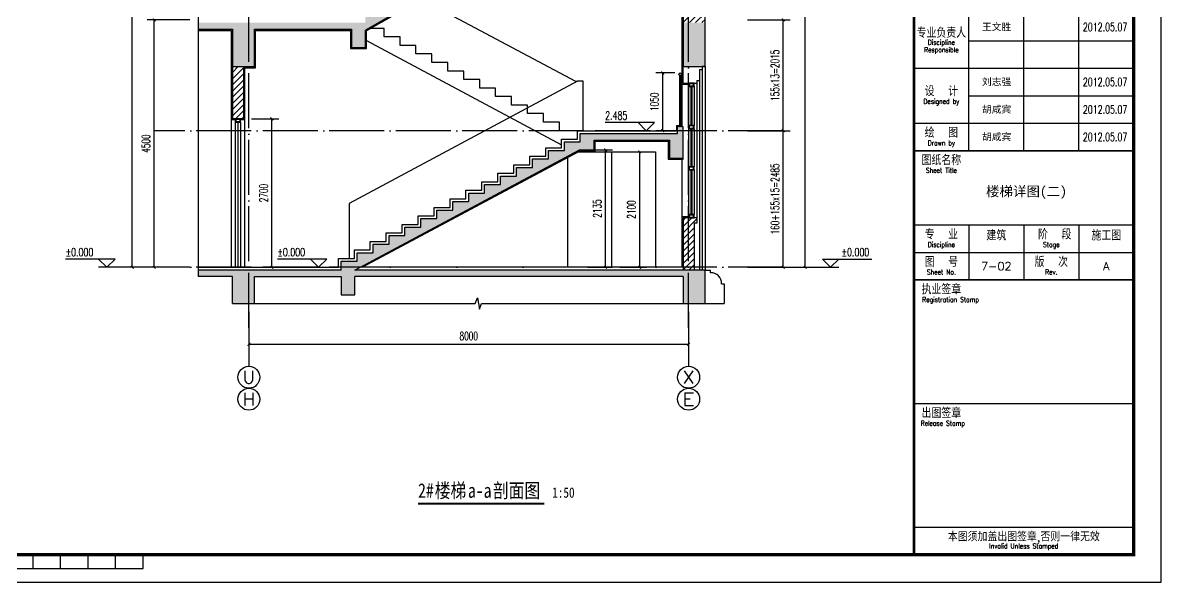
# Model space of a CAD drawing. Extents: x 307762 to 522490, y -326758 to -245675.
# Drawn here: x 390737 to 411450, y -275375 to -265198 of the extents above; entities that cross this region are included whole.
import ezdxf
from ezdxf.enums import TextEntityAlignment as Align

# ---------------------------------------------------------------- set-up
doc = ezdxf.new("R2010")
doc.units = 0
doc.header["$LTSCALE"] = 1000
doc.header["$MEASUREMENT"] = 0
doc.linetypes.add('DOTE', pattern=[2.42, 2, -0.2, 0.02, -0.2])
doc.layers.get('0').update_dxf_attribs({"linetype": 'CONTINUOUS'})
doc.layers.get('Defpoints').update_dxf_attribs({"color": 6, "linetype": 'CONTINUOUS'})
for name, color, linetype in [('A-墙线', 2, 'CONTINUOUS'), ('A-立面看线', 117, 'CONTINUOUS'), ('AXIS', 3, 'CONTINUOUS'), ('AXIS_TEXT', 7, 'CONTINUOUS'), ('DIM_ELEV', 3, 'CONTINUOUS'), ('DIM_SYMB', 3, 'CONTINUOUS'), ('DOTE', 1, 'DOTE'), ('PUB_DIM', 3, 'CONTINUOUS'), ('PUB_HATCH', 250, 'CONTINUOUS'), ('PUB_TEXT', 7, 'CONTINUOUS'), ('STAIR', 4, 'CONTINUOUS'), ('WALL', 2, 'CONTINUOUS'), ('WINDOW', 4, 'CONTINUOUS'), ('图框', 85, 'CONTINUOUS'), ('看线', 87, 'CONTINUOUS'), ('看线1', 7, 'CONTINUOUS'), ('面层', 185, 'CONTINUOUS')]:
    doc.layers.add(name, color=color, linetype=linetype)
doc.styles.add('_TCH_AXIS', font='COMPLEX', dxfattribs={"bigfont": 'GBCBIG'})
doc.styles.add('_TCH_DIM', font='SIMPLEX', dxfattribs={"bigfont": 'GBCBIG'})
doc.styles.add('COMPLEX', font='COMPLEX')
doc.styles.add('DIM_FONT', font='SIMPLEX.shx', dxfattribs={"width": 0.65})
doc.styles.add('HT', font='simhei.ttf', dxfattribs={"width": 0.8})
doc.styles.add('TKZ1_tjhts.shx', font='tjromant.shx', dxfattribs={"bigfont": 'tjhts.shx'})
doc.styles.add('TKZ2_tjkts.shx', font='tjromant.shx', dxfattribs={"bigfont": 'tjkts.shx'})
doc.styles.add('房间名称', font='simhei.ttf', dxfattribs={"width": 0.8})
doc.styles.add('黑体', font='simhei.ttf')
doc.dimstyles.new('DIMN50', dxfattribs={"dimscale": 0.5, "dimtxt": 300, "dimasz": 100, "dimexe": 250, "dimexo": 300, "dimgap": 150, "dimtad": 1, "dimdec": 0, "dimzin": 0, "dimdsep": 46, "dimtxsty": 'DIM_FONT', "dimblk": 'ARCHTICK', "dimcen": 0.09, "dimclrt": 7, "dimazin": 2, "dimtfac": 1, "dimtdec": 0, "dimtix": 1, "dimtmove": 2, "dimatfit": 3, "dimfxl": 0, "dimtolj": 1, "dimtzin": 0, "dimarcsym": 0})

# ---------------------------------------------------------------- blocks, each defined once
blk = doc.blocks.new('TJAD_TK_A1')
for p, q in [((1271.38, 513.45), (1271.38, 643.45)), ((1291.38, 513.45), (1291.38, 633.45)), ((1311.38, 513.45), (1311.38, 633.45)), ((1271.38, 553.45), (1331.38, 553.45)), ((1251.38, 543.45), (1331.38, 543.45)), ((1271.38, 533.45), (1331.38, 533.45)), ((1251.38, 523.45), (1331.38, 523.45)), ((1251.38, 486.45), (1331.38, 486.45)), ((1271.38, 486.45), (1271.38, 466.45)), ((1291.38, 486.45), (1291.38, 466.45)), ((1311.38, 486.45), (1311.38, 466.45)), ((1251.38, 476.45), (1331.38, 476.45)), ((1251.38, 421.45), (1331.38, 421.45)), ((1251.38, 376.45), (1331.38, 376.45))]:
    blk.add_line(p, q)
for points, const_width in [([(1251.38, 940.45), (1251.38, 366.45)], 1), ([(1251.38, 513.45), (1331.38, 513.45)], 0.6), ([(1251.38, 466.45), (1331.38, 466.45)], 0.6)]:
    blk.add_lwpolyline(points, dxfattribs=dict(const_width=const_width))
at = {"layer": '图框'}
for p, q in [((1341.38, 356.45), (1341.38, 950.45)), ((930.88, 361.45), (930.88, 366.45)), ((940.88, 361.45), (940.88, 366.45)), ((950.88, 361.45), (950.88, 366.45)), ((960.88, 361.45), (960.88, 366.45)), ((970.88, 361.45), (970.88, 366.45)), ((870.88, 361.45), (970.88, 361.45)), ((500.38, 356.45), (1341.38, 356.45))]:
    blk.add_line(p, q, dxfattribs=at)
at = {"layer": '图框', "const_width": 1.2}
blk.add_lwpolyline([(1331.38, 940.45), (525.38, 940.45), (525.38, 366.45), (1331.38, 366.45)], close=True, dxfattribs=at)
at = {"style": 'TKZ2_tjkts.shx', "width": 0.8}
for s, height, p in [('专业负责人', 3.6, (1261.38, 556.33)), ('Responsible', 1.8, (1261.38, 550.15)), ('Discipline', 1.8, (1261.38, 552.87)), ('Designed by', 1.8, (1261.38, 531.4)), ('Drawn by', 1.8, (1261.38, 516.3)), ('Sheet Title', 1.8, (1261.38, 506.3)), ('Discipline', 1.8, (1261.38, 479.3)), ('Stage', 1.8, (1301.38, 479.3)), ('Sheet No.', 1.8, (1261.38, 469.3)), ('Rev.', 1.8, (1301.38, 469.3)), ('Registration Stamp', 1.8, (1264.74, 459.3)), ('Release Stamp', 1.8, (1261.89, 414.3)), ('Invalid Unless Stamped', 1.8, (1291.38, 369.62))]:
    blk.add_text(s, height=height, dxfattribs=at).set_placement(p, align=Align.MIDDLE_CENTER)
at = {"style": 'TKZ2_tjkts.shx'}
for s, height, p in [('设  计', 3.6, (1261.38, 535.1)), ('绘  图', 3.6, (1261.38, 520)), ('图纸名称', 3.6, (1261.38, 510)), ('专  业', 3.6, (1261.38, 483)), (' 阶  段', 3.6, (1301.38, 483)), ('图  号', 3.6, (1261.38, 473)), ('版  次', 3.6, (1301.38, 473)), ('执业签章', 3.6, (1261.38, 463)), ('出图签章', 3.6, (1261.38, 418)), ('本图须加盖出图签章,否则一律无效', 3, (1291.38, 372.88))]:
    blk.add_text(s, height=height, dxfattribs=at).set_placement(p, align=Align.MIDDLE_CENTER)
blk = doc.blocks.new('_ArchTick')
at = {"color": 0, "linetype": 'ByBlock', "const_width": 0.4}
blk.add_lwpolyline([(-0.5, -0.5), (0.5, 0.5)], dxfattribs=at)
blk = doc.blocks.new('*D277')
at = {"layer": 'Defpoints', "color": 0}
for p in [(402380, -266111), (402751, -266111), (402751, -267161)]:
    blk.add_point(p, dxfattribs=at)
at = {"layer": 'PUB_DIM', "color": 0, "lineweight": -2}
for p, q in [((402601, -266111), (402255, -266111)), ((402380, -267161), (402380, -266111)), ((402601, -267161), (402255, -267161))]:
    blk.add_line(p, q, dxfattribs=at)
at = {"layer": 'PUB_DIM', "color": 0, "lineweight": -2, "xscale": 50, "yscale": 50, "zscale": 50}
for p, rotation in [((402380, -266111), 90), ((402380, -267161), 270)]:
    blk.add_blockref('_ArchTick', p, dxfattribs=dict(at, rotation=rotation))
at = {"layer": 'PUB_DIM', "color": 7, "insert": (402230, -266636), "char_height": 150, "attachment_point": 5, "rotation": 90, "style": 'DIM_FONT'}
blk.add_mtext('\\A1;1050', dxfattribs=at)
blk = doc.blocks.new('*D278')
at = {"layer": 'Defpoints', "color": 0}
for p in [(402380, -266111), (402751, -266111), (402751, -267161)]:
    blk.add_point(p, dxfattribs=at)
at = {"layer": 'PUB_DIM', "color": 0, "lineweight": -2}
for p, q in [((402601, -266111), (402255, -266111)), ((402380, -267161), (402380, -266111)), ((402601, -267161), (402255, -267161))]:
    blk.add_line(p, q, dxfattribs=at)
at = {"layer": 'PUB_DIM', "color": 0, "lineweight": -2, "xscale": 50, "yscale": 50, "zscale": 50}
for p, rotation in [((402380, -266111), 90), ((402380, -267161), 270)]:
    blk.add_blockref('_ArchTick', p, dxfattribs=dict(at, rotation=rotation))
at = {"layer": 'PUB_DIM', "color": 7, "insert": (402230, -266636), "char_height": 150, "attachment_point": 5, "rotation": 90, "style": 'DIM_FONT'}
blk.add_mtext('\\A1;1050', dxfattribs=at)
blk = doc.blocks.new('*D471')
at = {"layer": 'Defpoints', "color": 0}
for p in [(401451, -267546), (401961, -267546), (401451, -269646)]:
    blk.add_point(p, dxfattribs=at)
at = {"layer": 'PUB_DIM', "color": 0, "lineweight": -2}
for p, q in [((401601, -267546), (402086, -267546)), ((401961, -269646), (401961, -267546)), ((401601, -269646), (402086, -269646))]:
    blk.add_line(p, q, dxfattribs=at)
at = {"layer": 'PUB_DIM', "color": 0, "lineweight": -2, "xscale": 50, "yscale": 50, "zscale": 50}
for p, rotation in [((401961, -267546), 90), ((401961, -269646), 270)]:
    blk.add_blockref('_ArchTick', p, dxfattribs=dict(at, rotation=rotation))
at = {"layer": 'PUB_DIM', "color": 7, "insert": (401811, -268596), "char_height": 150, "attachment_point": 5, "rotation": 90, "style": 'DIM_FONT'}
blk.add_mtext('\\A1;2100', dxfattribs=at)
blk = doc.blocks.new('*D499')
at = {"layer": 'Defpoints', "color": 0}
for p in [(394751, -266946), (395269, -266946), (394751, -269646)]:
    blk.add_point(p, dxfattribs=at)
at = {"layer": 'PUB_DIM', "color": 0, "lineweight": -2}
for p, q in [((394901, -266946), (395394, -266946)), ((395269, -269646), (395269, -266946)), ((394901, -269646), (395394, -269646))]:
    blk.add_line(p, q, dxfattribs=at)
at = {"layer": 'PUB_DIM', "color": 0, "lineweight": -2, "xscale": 50, "yscale": 50, "zscale": 50}
for p, rotation in [((395269, -266946), 90), ((395269, -269646), 270)]:
    blk.add_blockref('_ArchTick', p, dxfattribs=dict(at, rotation=rotation))
at = {"layer": 'PUB_DIM', "color": 7, "insert": (395119, -268296), "char_height": 150, "attachment_point": 5, "rotation": 90, "style": 'DIM_FONT'}
blk.add_mtext('\\A1;2700', dxfattribs=at)
blk = doc.blocks.new('*D873')
at = {"layer": 'Defpoints', "color": 0}
for p in [(400864, -267511), (401339, -267511), (400864, -269646)]:
    blk.add_point(p, dxfattribs=at)
at = {"layer": 'PUB_DIM', "color": 0, "lineweight": -2}
for p, q in [((401014, -267511), (401464, -267511)), ((401339, -269646), (401339, -267511)), ((401014, -269646), (401464, -269646))]:
    blk.add_line(p, q, dxfattribs=at)
at = {"layer": 'PUB_DIM', "color": 0, "lineweight": -2, "xscale": 50, "yscale": 50, "zscale": 50}
for p, rotation in [((401339, -267511), 90), ((401339, -269646), 270)]:
    blk.add_blockref('_ArchTick', p, dxfattribs=dict(at, rotation=rotation))
at = {"layer": 'PUB_DIM', "color": 7, "insert": (401189, -268578), "char_height": 150, "attachment_point": 5, "rotation": 90, "style": 'DIM_FONT'}
blk.add_mtext('\\A1;2135', dxfattribs=at)
blk = doc.blocks.new('*D874')
at = {"layer": 'AXIS', "color": 0, "lineweight": -2}
for p, q in [((394851, -270454), (394851, -271171)), ((402851, -270454), (402851, -271171)), ((394851, -271046), (402851, -271046))]:
    blk.add_line(p, q, dxfattribs=at)
at = {"layer": 'Defpoints', "color": 0}
for p in [(394851, -270304), (402851, -270304), (402851, -271046)]:
    blk.add_point(p, dxfattribs=at)
at = {"layer": 'AXIS', "color": 0, "lineweight": -2, "xscale": 50, "yscale": 50, "zscale": 50, "rotation": 180}
blk.add_blockref('_ArchTick', (394851, -271046), dxfattribs=at)
at = {"layer": 'AXIS', "color": 0, "lineweight": -2, "xscale": 50, "yscale": 50, "zscale": 50}
blk.add_blockref('_ArchTick', (402851, -271046), dxfattribs=at)
at = {"layer": 'AXIS', "color": 7, "insert": (398851, -270896), "char_height": 150, "attachment_point": 5, "style": 'DIM_FONT'}
blk.add_mtext('\\A1;8000', dxfattribs=at)
blk = doc.blocks.new('*D875')
at = {"layer": 'Defpoints', "color": 0}
for p in [(403773, -248646), (404973, -248646), (403773, -269646)]:
    blk.add_point(p, dxfattribs=at)
at = {"layer": 'PUB_DIM', "color": 0, "lineweight": -2}
for p, q in [((403923, -248646), (405098, -248646)), ((404973, -269646), (404973, -248646)), ((403923, -269646), (405098, -269646))]:
    blk.add_line(p, q, dxfattribs=at)
at = {"layer": 'PUB_DIM', "color": 0, "lineweight": -2, "xscale": 50, "yscale": 50, "zscale": 50}
for p, rotation in [((404973, -248646), 90), ((404973, -269646), 270)]:
    blk.add_blockref('_ArchTick', p, dxfattribs=dict(at, rotation=rotation))
at = {"layer": 'PUB_DIM', "color": 7, "insert": (404823, -259146), "char_height": 150, "attachment_point": 5, "rotation": 90, "style": 'DIM_FONT'}
blk.add_mtext('\\A1;21000', dxfattribs=at)
blk = doc.blocks.new('*D876')
at = {"layer": 'Defpoints', "color": 0}
for p in [(403773, -267161), (404573, -267161), (403773, -269646)]:
    blk.add_point(p, dxfattribs=at)
at = {"layer": 'PUB_DIM', "color": 0, "lineweight": -2}
for p, q in [((403923, -267161), (404698, -267161)), ((404573, -269646), (404573, -267161)), ((403923, -269646), (404698, -269646))]:
    blk.add_line(p, q, dxfattribs=at)
at = {"layer": 'PUB_DIM', "color": 0, "lineweight": -2, "xscale": 50, "yscale": 50, "zscale": 50}
for p, rotation in [((404573, -267161), 90), ((404573, -269646), 270)]:
    blk.add_blockref('_ArchTick', p, dxfattribs=dict(at, rotation=rotation))
at = {"layer": 'PUB_DIM', "color": 7, "insert": (404423, -268403), "char_height": 150, "attachment_point": 5, "rotation": 90, "style": 'DIM_FONT'}
blk.add_mtext('\\A1;160+155x15=2485', dxfattribs=at)
blk = doc.blocks.new('*D877')
at = {"layer": 'Defpoints', "color": 0}
for p in [(403773, -265146), (404573, -265146), (403773, -267161)]:
    blk.add_point(p, dxfattribs=at)
at = {"layer": 'PUB_DIM', "color": 0, "lineweight": -2}
for p, q in [((403923, -265146), (404698, -265146)), ((404573, -267161), (404573, -265146)), ((403923, -267161), (404698, -267161))]:
    blk.add_line(p, q, dxfattribs=at)
at = {"layer": 'PUB_DIM', "color": 0, "lineweight": -2, "xscale": 50, "yscale": 50, "zscale": 50}
for p, rotation in [((404573, -265146), 90), ((404573, -267161), 270)]:
    blk.add_blockref('_ArchTick', p, dxfattribs=dict(at, rotation=rotation))
at = {"layer": 'PUB_DIM', "color": 7, "insert": (404423, -266153), "char_height": 150, "attachment_point": 5, "rotation": 90, "style": 'DIM_FONT'}
blk.add_mtext('\\A1;155x13=2015', dxfattribs=at)
blk = doc.blocks.new('*D885')
at = {"layer": 'Defpoints', "color": 0}
for p in [(392728, -248646), (393928, -248646), (393928, -269646)]:
    blk.add_point(p, dxfattribs=at)
at = {"layer": 'PUB_DIM', "color": 0, "lineweight": -2}
for p, q in [((393778, -248646), (392603, -248646)), ((392728, -269646), (392728, -248646)), ((393778, -269646), (392603, -269646))]:
    blk.add_line(p, q, dxfattribs=at)
at = {"layer": 'PUB_DIM', "color": 0, "lineweight": -2, "xscale": 50, "yscale": 50, "zscale": 50}
for p, rotation in [((392728, -248646), 90), ((392728, -269646), 270)]:
    blk.add_blockref('_ArchTick', p, dxfattribs=dict(at, rotation=rotation))
at = {"layer": 'PUB_DIM', "color": 7, "insert": (392578, -259146), "char_height": 150, "attachment_point": 5, "rotation": 90, "style": 'DIM_FONT'}
blk.add_mtext('\\A1;21000', dxfattribs=at)
blk = doc.blocks.new('*D886')
at = {"layer": 'Defpoints', "color": 0}
for p in [(393128, -265146), (393928, -265146), (393928, -269646)]:
    blk.add_point(p, dxfattribs=at)
at = {"layer": 'PUB_DIM', "color": 0, "lineweight": -2}
for p, q in [((393778, -265146), (393003, -265146)), ((393128, -269646), (393128, -265146)), ((393778, -269646), (393003, -269646))]:
    blk.add_line(p, q, dxfattribs=at)
at = {"layer": 'PUB_DIM', "color": 0, "lineweight": -2, "xscale": 50, "yscale": 50, "zscale": 50}
for p, rotation in [((393128, -265146), 90), ((393128, -269646), 270)]:
    blk.add_blockref('_ArchTick', p, dxfattribs=dict(at, rotation=rotation))
at = {"layer": 'PUB_DIM', "color": 7, "insert": (392978, -267396), "char_height": 150, "attachment_point": 5, "rotation": 90, "style": 'DIM_FONT'}
blk.add_mtext('\\A1;4500', dxfattribs=at)
blk = doc.blocks.new('_AXISO')
blk.add_circle((0, 0), 0.5)
at = {"layer": 'AXIS_TEXT', "style": 'COMPLEX', "width": 1.041667}
blk.add_attdef('A', text='', height=0.56, dxfattribs=at).set_placement((-0.25, -0.28), (0.25, -0.28), align=Align.FIT)

msp = doc.modelspace()

# ---------------------------------------------------------------- hatches: boundary and pattern name
at = {"layer": 'PUB_HATCH'}
h = msp.add_hatch(dxfattribs=at)
h.set_pattern_fill('钢筋混凝土', color=256, scale=50, style=0)
h.set_pattern_definition([(45, (393928.09, -270304.25), (-88.38835, 88.38835), []), (50, (393928.1, -270304.25), (358.63, -31.376), [37.5, -412.5]), (355, (393928.1, -270304.25), (-69.3757, 376.096), [30, -330]), (100.4514, (393957.97, -270306.86), (289.2547, 344.72), [31.87, -350.571]), (46.1842, (393928.1, -270204.25), (533.6205, -82.7595), [56.25, -618.75]), (96.6356, (393972.55, -270211.14), (467.331, 487.059), [47.805, -525.856]), (351.1842, (393928.1, -270204.25), (467.331, 487.059), [45, -495]), (21, (393978.1, -270229.25), (298.4535, -201.3094), [37.5, -412.5]), (326, (393978.1, -270229.25), (121.6577, 362.575), [30, -330]), (71.4514, (394002.96, -270246.02), (420.1113, 161.265), [31.87, -350.571]), (37.5, (393928.09, -270304.25), (6.0799, 166.4469), [0, -326, 0, -335, 0, -331.25]), (7.5, (393928.09, -270304.25), (131.5348, 197.2059), [0, -191, 0, -318.5, 0, -126.25]), (327.5, (393816.59, -270304.25), (266.9112, -11.2774), [0, -125, 0, -390, 0, -517.5]), (317.5, (393766.59, -270304.25), (291.593, 50.0525), [0, -162.5, 0, -259, 0, -367.5])])
h.paths.add_polyline_path([(403550.7, -264245.7), (402750.7, -264245.7), (402750.7, -264345.7), (403550.7, -264345.7)])
h.paths.add_polyline_path([(394950.7, -248815.7), (402750.7, -248815.7), (402750.7, -249445.7), (403300.7, -249445.7), (403300.7, -249345.7), (403150.7, -249345.7), (403150.7, -248815.7), (403300.7, -248815.7), (403300.7, -248695.7), (393928.1, -248695.7), (393928.1, -248815.7), (394550.7, -248815.7), (394550.7, -249495.7), (394950.7, -249495.7)])
h.paths.add_polyline_path([(403150.7, -253645.7), (403700.7, -253645.7), (403700.7, -253545.7), (403150.7, -253545.7), (403150.7, -253145.7), (402750.7, -253145.7), (402750.7, -253995.7), (403250.7, -253995.7), (403250.7, -253895.7), (403150.7, -253895.7)])
h.paths.add_polyline_path([(396970.7, -253095.7), (396820.7, -253095.7), (396820.7, -253195.7), (393928.1, -253195.7), (393928.1, -253315.7), (394550.7, -253315.7), (394550.7, -253995.7), (394950.7, -253995.7), (394950.7, -253315.7), (396720.7, -253315.7), (396720.7, -253645.7), (396970.7, -253645.7)])
h.paths.add_polyline_path([(403000.7, -252245.7), (402750.7, -252245.7), (402750.7, -252345.7), (403000.7, -252345.7)])
h.paths.add_polyline_path([(402750.7, -255015.7), (402650.7, -255015.7), (402650.7, -255115.7), (400330.7, -255115.7), (400330.7, -255275.7), (400050.7, -255275.7), (400050.7, -255435.7), (399770.7, -255435.7), (399770.7, -255595.7), (399490.7, -255595.7), (399490.7, -255755.7), (399210.7, -255755.7), (399210.7, -255915.7), (398930.7, -255915.7), (398930.7, -256075.7), (398650.7, -256075.7), (398650.7, -256235.7), (398370.7, -256235.7), (398370.7, -256395.7), (398090.7, -256395.7), (398090.7, -256555.7), (397810.7, -256555.7), (397810.7, -256715.7), (397530.7, -256715.7), (397530.7, -256875.7), (397250.7, -256875.7), (397250.7, -257035.7), (396970.7, -257035.7), (396970.7, -257195.7), (393928.1, -257195.7), (393928.1, -257315.7), (394550.7, -257315.7), (394550.7, -257995.7), (394950.7, -257995.7), (394950.7, -257315.7), (396720.7, -257315.7), (396720.7, -257645.7), (396970.7, -257645.7), (396970.7, -257333.9), (400330.7, -255413.9), (400330.7, -255565.7), (400580.7, -255565.7), (400580.7, -255235.7), (402500.7, -255235.7), (402500.7, -255565.7), (402750.7, -255565.7)])
h.paths.add_polyline_path([(402750.7, -259015.7), (402650.7, -259015.7), (402650.7, -259115.7), (400330.7, -259115.7), (400330.7, -259275.7), (400050.7, -259275.7), (400050.7, -259435.7), (399770.7, -259435.7), (399770.7, -259595.7), (399490.7, -259595.7), (399490.7, -259755.7), (399210.7, -259755.7), (399210.7, -259915.7), (398930.7, -259915.7), (398930.7, -260075.7), (398650.7, -260075.7), (398650.7, -260235.7), (398370.7, -260235.7), (398370.7, -260395.7), (398090.7, -260395.7), (398090.7, -260555.7), (397810.7, -260555.7), (397810.7, -260715.7), (397530.7, -260715.7), (397530.7, -260875.7), (397250.7, -260875.7), (397250.7, -261035.7), (396970.7, -261035.7), (396970.7, -261195.7), (393928.1, -261195.7), (393928.1, -261315.7), (394550.7, -261315.7), (394550.7, -261995.7), (394950.7, -261995.7), (394950.7, -261315.7), (396720.7, -261315.7), (396720.7, -261645.7), (396970.7, -261645.7), (396970.7, -261333.9), (400330.7, -259413.9), (400330.7, -259565.7), (400580.7, -259565.7), (400580.7, -259235.7), (402350.7, -259235.7), (402350.7, -259915.7), (402750.7, -259915.7)])
h.paths.add_polyline_path([(402750.7, -263015.7), (402650.7, -263015.7), (402650.7, -263115.7), (400330.7, -263115.7), (400330.7, -263275.7), (400050.7, -263275.7), (400050.7, -263435.7), (399770.7, -263435.7), (399770.7, -263595.7), (399490.7, -263595.7), (399490.7, -263755.7), (399210.7, -263755.7), (399210.7, -263915.7), (398930.7, -263915.7), (398930.7, -264075.7), (398650.7, -264075.7), (398650.7, -264235.7), (398370.7, -264235.7), (398370.7, -264395.7), (398090.7, -264395.7), (398090.7, -264555.7), (397810.7, -264555.7), (397810.7, -264715.7), (397530.7, -264715.7), (397530.7, -264875.7), (397250.7, -264875.7), (397250.7, -265035.7), (396970.7, -265035.7), (396970.7, -265195.7), (393928.1, -265195.7), (393928.1, -265315.7), (394550.7, -265315.7), (394550.7, -265995.7), (394950.7, -265995.7), (394950.7, -265315.7), (396720.7, -265315.7), (396720.7, -265645.7), (396970.7, -265645.7), (396970.7, -265333.9), (400330.7, -263413.9), (400330.7, -263565.7), (400580.7, -263565.7), (400580.7, -263235.7), (402350.7, -263235.7), (402350.7, -263915.7), (402750.7, -263915.7)])
h.paths.add_polyline_path([(402750.7, -267110.7), (402650.7, -267110.7), (402650.7, -267210.7), (400880.7, -267210.7), (400880.7, -267365.7), (400590.7, -267365.7), (400590.7, -267520.7), (400300.7, -267520.7), (400300.7, -267675.7), (400010.7, -267675.7), (400010.7, -267830.7), (399720.7, -267830.7), (399720.7, -267985.7), (399430.7, -267985.7), (399430.7, -268140.7), (399140.7, -268140.7), (399140.7, -268295.7), (398850.7, -268295.7), (398850.7, -268450.7), (398560.7, -268450.7), (398560.7, -268605.7), (398270.7, -268605.7), (398270.7, -268760.7), (397980.7, -268760.7), (397980.7, -268915.7), (397690.7, -268915.7), (397690.7, -269070.7), (397400.7, -269070.7), (397400.7, -269225.7), (397110.7, -269225.7), (397110.7, -269380.7), (396820.7, -269380.7), (396820.7, -269535.7), (396530.7, -269535.7), (396530.7, -269695.7), (393928.1, -269695.7), (393928.1, -269815.7), (394550.7, -269815.7), (394550.7, -270304.2), (394950.7, -270304.2), (394950.7, -269815.7), (396530.7, -269815.7), (396530.7, -270145.7), (396780.7, -270145.7), (396780.7, -269815.7), (402750.7, -269815.7), (402750.7, -270304.2), (403150.7, -270304.2), (403150.7, -269695.7), (396775.9, -269695.7), (400864, -267510.7), (401130.7, -267510.7), (401130.7, -267330.7), (402500.7, -267330.7), (402500.7, -267660.7), (402750.7, -267660.7)])
h.paths.add_polyline_path([(403150.7, -265195.7), (402750.7, -265195.7), (402750.7, -265995.7), (403150.7, -265995.7)])
h = msp.add_hatch(dxfattribs=at)
h.set_pattern_fill('ANSI31', color=256, scale=50, style=0)
h.set_pattern_definition([(45, (394550.7, -269695.7), (-56.1266, 56.1266), [])])
h.paths.add_polyline_path([(403300.7, -248815.7), (403150.7, -248815.7), (403150.7, -249345.7), (403300.7, -249345.7)])
h.paths.add_polyline_path([(403100.7, -249495.7), (403150.7, -249495.7), (403150.7, -249445.7), (402750.7, -249445.7), (402750.7, -249795.7), (403000.7, -249795.7), (403000.7, -249745.7), (403050.7, -249745.7), (403050.7, -249545.7), (403100.7, -249545.7)])
h.paths.add_polyline_path([(394750.7, -249495.7), (394550.7, -249495.7), (394550.7, -250445.7), (394750.7, -250445.7)])
h.paths.add_polyline_path([(403150.7, -264345.7), (402750.7, -264345.7), (402750.7, -265195.7), (403150.7, -265195.7)])
h.paths.add_polyline_path([(394750.7, -265995.7), (394550.7, -265995.7), (394550.7, -266945.7), (394750.7, -266945.7)])
h.paths.add_polyline_path([(402950.7, -268845.7), (403000.7, -268845.7), (403000.7, -268745.7), (402750.7, -268745.7), (402750.7, -269695.7), (402950.7, -269695.7)])
h.paths.add_polyline_path([(402950.7, -252345.7), (402750.7, -252345.7), (402750.7, -253145.7), (402950.7, -253145.7)])
h.paths.add_polyline_path([(394750.7, -253995.7), (394550.7, -253995.7), (394550.7, -254445.7), (394750.7, -254445.7)])
h.paths.add_polyline_path([(394750.7, -257995.7), (394550.7, -257995.7), (394550.7, -258445.7), (394750.7, -258445.7)])
h.paths.add_polyline_path([(394750.7, -261995.7), (394550.7, -261995.7), (394550.7, -262445.7), (394750.7, -262445.7)])

# ---------------------------------------------------------------- linework, layer by layer
at = {"layer": 'A-墙线'}
for p, q in [((394550.7, -265315.7), (394550.7, -266945.7)), ((394750.7, -265995.7), (394750.7, -266945.7))]:
    msp.add_line(p, q, dxfattribs=at)
msp.add_lwpolyline([(394750.7, -266945.7), (394550.7, -266945.7)], dxfattribs=at)
at = {"layer": 'A-立面看线'}
for p, q in [((403100.7, -266045.7), (403100.7, -269695.7)), ((403150.7, -265995.7), (403150.7, -269695.7)), ((402730.7, -266315.7), (402730.7, -267090.7)), ((403000.7, -266295.7), (403000.7, -268745.7)), ((403050.7, -266245.7), (403050.7, -269695.7)), ((394530.7, -266965.7), (394530.7, -269645.7)), ((394770.7, -266965.7), (394770.7, -269645.7)), ((400840.9, -267545.7), (402250.7, -267545.7)), ((401450.7, -267545.7), (401450.7, -269645.7)), ((402250.7, -267545.7), (402250.7, -269645.7)), ((400650.7, -267647.4), (400650.7, -269645.7)), ((402730.7, -267680.7), (402730.7, -268725.7))]:
    msp.add_line(p, q, dxfattribs=at)
at = {"layer": 'AXIS'}
for p, q in [((394850.7, -270645.7), (394850.7, -271445.7)), ((402850.7, -270645.7), (402850.7, -271445.7)), ((394850.7, -271845.7), (394850.7, -271845.7)), ((402850.7, -271845.7), (402850.7, -271845.7))]:
    msp.add_line(p, q, dxfattribs=at)
at = {"layer": 'DIM_ELEV'}
for p, q in [((402232, -267010.7), (401332, -267010.7)), ((402082, -267160.7), (401932, -267010.7)), ((402082, -267160.7), (402232, -267010.7)), ((392417, -269495.7), (391517, -269495.7)), ((392267, -269645.7), (392117, -269495.7)), ((393128.1, -269645.7), (392117, -269645.7)), ((392267, -269645.7), (392417, -269495.7)), ((396269.9, -269495.7), (395369.9, -269495.7)), ((396119.9, -269645.7), (395969.9, -269495.7)), ((396119.9, -269645.7), (396269.9, -269495.7)), ((404573.3, -269645.7), (405584.4, -269645.7)), ((405434.4, -269645.7), (405284.4, -269495.7)), ((405284.4, -269495.7), (406184.4, -269495.7)), ((405434.4, -269645.7), (405584.4, -269495.7))]:
    msp.add_line(p, q, dxfattribs=at)
at = {"layer": 'DIM_SYMB'}
for points in [[(393928.1, -248645.7), (393928.1, -259174.4), (394033.1, -259212.7), (393823.1, -259249.7), (393928.1, -259286.9), (393928.1, -269815.7)], [(394550.7, -270304.2), (398969.5, -270304.2), (399007.7, -270199.2), (399044.8, -270409.2), (399082, -270304.2), (403500.8, -270304.2)]]:
    msp.add_lwpolyline(points, dxfattribs=at)
at = {"layer": 'DIM_SYMB', "const_width": 35}
msp.add_lwpolyline([(397929.3, -273948.2), (400228.6, -273948.2)], dxfattribs=at)
at = {"layer": 'DOTE', "ltscale": 0.5}
for p, q in [((394850.7, -270745.7), (394850.7, -247845)), ((402850.7, -270745.7), (402850.7, -247845)), ((404573.3, -267160.7), (393128.1, -267160.7)), ((404573.3, -269645.7), (393128.1, -269645.7))]:
    msp.add_line(p, q, dxfattribs=at)
at = {"layer": 'PUB_HATCH', "color": 1}
msp.add_lwpolyline([(406949.9, -246175.1), (370649.9, -246175.1), (370649.9, -274875.1), (406949.9, -274875.1)], close=True, dxfattribs=at)
at = {"layer": 'STAIR'}
for p, q in [((400830.7, -266260.7), (396675.7, -268486.6)), ((400930.7, -266260.7), (400830.7, -266260.7)), ((400930.7, -267160.7), (400930.7, -266260.7)), ((402685.7, -266158.5), (402685.7, -267070.7)), ((402685.7, -266158.5), (402685.7, -267070.7)), ((402705.7, -266158.5), (402705.7, -267070.7)), ((402705.7, -266158.5), (402705.7, -267070.7)), ((396675.7, -268486.6), (396675.7, -269485.7))]:
    msp.add_line(p, q, dxfattribs=at)
at = {"layer": 'WALL'}
for p, q in [((400330.7, -263413.9), (396970.7, -265333.9)), ((402750.7, -264245.7), (402750.7, -265995.7)), ((403150.7, -265995.7), (403150.7, -264345.7)), ((393928.1, -265315.7), (394550.7, -265315.7)), ((394550.7, -265995.7), (394950.7, -265995.7)), ((402750.7, -265995.7), (403150.7, -265995.7)), ((402650.7, -267210.7), (402650.7, -267090.7)), ((403000.7, -268745.7), (402750.7, -268745.7)), ((402750.7, -268745.7), (402750.7, -269695.7)), ((403000.7, -268845.7), (402950.7, -268845.7)), ((402950.7, -268845.7), (402950.7, -269695.7)), ((403000.7, -268745.7), (403000.7, -268845.7)), ((396530.7, -269695.7), (393928.1, -269695.7)), ((403150.7, -269695.7), (396775.9, -269695.7)), ((402750.7, -269815.7), (396780.7, -269815.7)), ((402750.7, -269815.7), (402750.7, -270304.2)), ((403150.7, -270304.2), (403150.7, -269695.7))]:
    msp.add_line(p, q, dxfattribs=at)
for points in [[(394950.7, -265995.7), (394950.7, -265315.7), (396720.7, -265315.7), (396720.7, -265645.7), (396970.7, -265645.7), (396970.7, -265333.9)], [(396775.9, -269695.7), (400864, -267510.7), (401130.7, -267510.7), (401130.7, -267330.7), (402500.7, -267330.7), (402500.7, -267660.7), (402750.7, -267660.7), (402750.7, -267090.7), (402650.7, -267090.7)], [(396530.7, -269695.7), (396530.7, -269535.7), (396820.7, -269535.7), (396820.7, -269380.7), (397110.7, -269380.7), (397110.7, -269225.7), (397400.7, -269225.7), (397400.7, -269070.7), (397690.7, -269070.7), (397690.7, -268915.7), (397980.7, -268915.7), (397980.7, -268760.7), (398270.7, -268760.7), (398270.7, -268605.7), (398560.7, -268605.7), (398560.7, -268450.7), (398850.7, -268450.7), (398850.7, -268295.7), (399140.7, -268295.7), (399140.7, -268140.7), (399430.7, -268140.7), (399430.7, -267985.7), (399720.7, -267985.7), (399720.7, -267830.7), (400010.7, -267830.7), (400010.7, -267675.7), (400300.7, -267675.7), (400300.7, -267520.7), (400590.7, -267520.7), (400590.7, -267365.7), (400880.7, -267365.7), (400880.7, -267210.7), (402650.7, -267210.7)], [(394550.7, -270304.2), (394550.7, -269815.7), (393928.1, -269815.7)], [(394950.7, -270304.2), (394950.7, -269815.7), (396530.7, -269815.7), (396530.7, -270145.7), (396780.7, -270145.7), (396780.7, -269815.7)]]:
    msp.add_lwpolyline(points, dxfattribs=at)
at = {"layer": 'WINDOW', "linetype": 'Continuous'}
for p, q in [((402850.7, -266355.7), (402850.7, -267065.7)), ((402890.7, -266355.7), (402890.7, -267065.7)), ((402900.7, -266355.7), (402900.7, -267065.7)), ((402910.7, -266355.7), (402910.7, -267065.7)), ((402950.7, -266355.7), (402950.7, -267065.7)), ((394600.7, -267005.7), (394600.7, -269645.7)), ((394650.7, -267005.7), (394650.7, -269645.7)), ((394700.7, -267005.7), (394700.7, -269645.7)), ((402850.7, -267125.7), (402850.7, -267815.7)), ((402890.7, -267125.7), (402890.7, -267815.7)), ((402900.7, -267125.7), (402900.7, -267815.7)), ((402910.7, -267125.7), (402910.7, -267815.7)), ((402950.7, -267125.7), (402950.7, -267815.7)), ((402850.7, -267875.7), (402850.7, -268685.7)), ((402890.7, -267875.7), (402890.7, -268685.7)), ((402900.7, -267875.7), (402900.7, -268685.7)), ((402910.7, -267875.7), (402910.7, -268685.7)), ((402950.7, -267875.7), (402950.7, -268685.7))]:
    msp.add_line(p, q, dxfattribs=at)
at = {"layer": '看线', "color": 251}
for p, q in [((397999.7, -264769), (400790.7, -266260.7)), ((396990.7, -265520.1), (400540.7, -267417.5)), ((400790.7, -266260.7), (400830.7, -266260.7))]:
    msp.add_line(p, q, dxfattribs=at)
msp.add_lwpolyline([(400830.7, -267160.7), (400500.7, -267160.7), (400500.7, -267005.7), (400210.7, -267005.7), (400210.7, -266850.7), (399920.7, -266850.7), (399920.7, -266695.7), (399630.7, -266695.7), (399630.7, -266540.7), (399340.7, -266540.7), (399340.7, -266385.7), (399050.7, -266385.7), (399050.7, -266230.7), (398760.7, -266230.7), (398760.7, -266075.7), (398470.7, -266075.7), (398470.7, -265920.7), (398180.7, -265920.7), (398180.7, -265765.7), (397890.7, -265765.7), (397890.7, -265610.7), (397600.7, -265610.7), (397600.7, -265455.7), (397310.7, -265455.7), (397310.7, -265300.7), (397069.1, -265300.7)], dxfattribs=at)
at = {"layer": '看线1'}
for p, q in [((402750.7, -266295.7), (402750.7, -265995.7)), ((403050.7, -266045.7), (403100.7, -266045.7)), ((403050.7, -266045.7), (403050.7, -266245.7)), ((403100.7, -265995.7), (403100.7, -266045.7)), ((403150.7, -265995.7), (403100.7, -265995.7)), ((402750.7, -266295.7), (403000.7, -266295.7)), ((403000.7, -266245.7), (403050.7, -266245.7)), ((403000.7, -266245.7), (403000.7, -266295.7)), ((403150.7, -269695.7), (403250.7, -269695.7)), ((403250.7, -269745.7), (403250.7, -269695.7)), ((403450.7, -269945.7), (403500.8, -269945.7)), ((403500.8, -269945.7), (403500.8, -270304.2))]:
    msp.add_line(p, q, dxfattribs=at)
for points in [[(402950.7, -266295.7), (402850.7, -266295.7), (402850.7, -266355.7), (402950.7, -266355.7)], [(402940.7, -266305.7), (402860.7, -266305.7), (402860.7, -266345.7), (402940.7, -266345.7)], [(394700.7, -266945.7), (394600.7, -266945.7), (394600.7, -267005.7), (394700.7, -267005.7)], [(394690.7, -266955.7), (394610.7, -266955.7), (394610.7, -266995.7), (394690.7, -266995.7)], [(402950.7, -267065.7), (402850.7, -267065.7), (402850.7, -267125.7), (402950.7, -267125.7)], [(402940.7, -267075.7), (402860.7, -267075.7), (402860.7, -267115.7), (402940.7, -267115.7)], [(402950.7, -267815.7), (402850.7, -267815.7), (402850.7, -267875.7), (402950.7, -267875.7)], [(402940.7, -267825.7), (402860.7, -267825.7), (402860.7, -267865.7), (402940.7, -267865.7)], [(402950.7, -268685.7), (402850.7, -268685.7), (402850.7, -268745.7), (402950.7, -268745.7)], [(402940.7, -268695.7), (402860.7, -268695.7), (402860.7, -268735.7), (402940.7, -268735.7)]]:
    msp.add_lwpolyline(points, close=True, dxfattribs=at)
msp.add_circle((402695.7, -266135.6), 25, dxfattribs=at)
msp.add_circle((402695.7, -266135.6), 25, dxfattribs=at)
msp.add_arc((403250.7, -269945.7), 200, 0, 90, dxfattribs=at)
at = {"layer": '面层'}
for p, q in [((400310.7, -263448.4), (396990.7, -265345.5)), ((394770.7, -266015.7), (394970.7, -266015.7)), ((394770.7, -266015.7), (394770.7, -266965.7)), ((394600.7, -266965.7), (394530.7, -266965.7)), ((394770.7, -266965.7), (394700.7, -266965.7)), ((402730.7, -267090.7), (402730.7, -267090.7)), ((402850.7, -268725.7), (402730.7, -268725.7)), ((402730.7, -268725.7), (402730.7, -269645.7))]:
    msp.add_line(p, q, dxfattribs=at)
for points in [[(402850.7, -264225.7), (402730.7, -264225.7), (402730.7, -265175.7), (402730.7, -265175.7), (402730.7, -266315.7), (402850.7, -266315.7)], [(393928.1, -265335.7), (394530.7, -265335.7), (394530.7, -266965.7)], [(394970.7, -266015.7), (394970.7, -265335.7), (396700.7, -265335.7), (396700.7, -265665.7), (396990.7, -265665.7), (396990.7, -265345.5)], [(393928.1, -269645.7), (396480.7, -269645.7), (396480.7, -269485.7), (396770.7, -269485.7), (396770.7, -269330.7), (397060.7, -269330.7), (397060.7, -269175.7), (397350.7, -269175.7), (397350.7, -269020.7), (397640.7, -269020.7), (397640.7, -268865.7), (397930.7, -268865.7), (397930.7, -268710.7), (398220.7, -268710.7), (398220.7, -268555.7), (398510.7, -268555.7), (398510.7, -268400.7), (398800.7, -268400.7), (398800.7, -268245.7), (399090.7, -268245.7), (399090.7, -268090.7), (399380.7, -268090.7), (399380.7, -267935.7), (399670.7, -267935.7), (399670.7, -267780.7), (399960.7, -267780.7), (399960.7, -267625.7), (400250.7, -267625.7), (400250.7, -267470.7), (400540.7, -267470.7), (400540.7, -267315.7), (400830.7, -267315.7), (400830.7, -267160.7), (402650.7, -267160.7)], [(402730.7, -267070.7), (402630.7, -267070.7), (402630.7, -267160.7)], [(402750.7, -269645.7), (396911.9, -269645.7), (400869, -267530.7), (401150.7, -267530.7), (401150.7, -267350.7), (402480.7, -267350.7), (402480.7, -267680.7), (402750.7, -267680.7), (402750.7, -267660.7)]]:
    msp.add_lwpolyline(points, dxfattribs=at)

# ---------------------------------------------------------------- block references
at = {"layer": 'AXIS'}
ref = msp.add_blockref('_AXISO', (394850.7, -271645.7), dxfattribs=dict(at, xscale=400, yscale=400, zscale=400))
ref.add_attrib('A', 'U', dxfattribs={"layer": 'AXIS_TEXT', "height": 226.3, "style": '_TCH_AXIS', "width": 1.05}).set_placement((394737.6, -271758.8), (394963.8, -271758.8), align=Align.FIT)
ref = msp.add_blockref('_AXISO', (402850.7, -271645.7), dxfattribs=dict(at, xscale=400, yscale=400, zscale=400))
ref.add_attrib('A', 'X', dxfattribs={"layer": 'AXIS_TEXT', "height": 226.3, "style": '_TCH_AXIS', "width": 1.166667}).set_placement((402737.6, -271758.8), (402963.8, -271758.8), align=Align.FIT)
ref = msp.add_blockref('_AXISO', (394850.7, -272045.7), dxfattribs=dict(at, xscale=400, yscale=400, zscale=400))
ref.add_attrib('A', 'H', dxfattribs={"layer": 'AXIS_TEXT', "height": 226.3, "style": '_TCH_AXIS', "width": 1.05}).set_placement((394737.6, -272158.8), (394963.8, -272158.8), align=Align.FIT)
ref = msp.add_blockref('_AXISO', (402850.7, -272045.7), dxfattribs=dict(at, xscale=400, yscale=400, zscale=400))
ref.add_attrib('A', 'E', dxfattribs={"layer": 'AXIS_TEXT', "height": 226.3, "style": '_TCH_AXIS', "width": 1.3125}).set_placement((402737.6, -272158.8), (402963.8, -272158.8), align=Align.FIT)
at = {"layer": '图框', "xscale": 50, "yscale": 50, "zscale": 50}
msp.add_blockref('TJAD_TK_A1', (344380.9, -293197.5), dxfattribs=at)

# ---------------------------------------------------------------- texts
at = {"layer": 'PUB_TEXT'}
for s, height, style, width, p in [('2.485', 148.75, '_TCH_DIM', 0.705882, (401332, -266960.7)), ('%%P0.000', 148.75, '_TCH_DIM', 0.705882, (391517, -269445.7)), ('%%P0.000', 148.75, '_TCH_DIM', 0.705882, (395369.9, -269445.7)), ('%%P0.000', 148.75, '_TCH_DIM', 0.705882, (405634.4, -269445.7)), ('2#', 262.87, '房间名称', 0.8, (397929.3, -273838.4)), ('楼梯', 262.87, '房间名称', 0.8, (398231.7, -273838.4)), ('剖面图', 262.87, '房间名称', 0.8, (399290.3, -273838.4)), ('a-a', 262.87, '房间名称', 0.8, (398836.6, -273838.4)), ('1:50', 187.76, '房间名称', 0.8, (400368.6, -273838.4))]:
    msp.add_text(s, height=height, dxfattribs=dict(at, style=style, width=width)).set_placement(p)
at = {"layer": '图框', "style": 'HT'}
for s, p in [('王文胜', (408188, -265336.3)), ('刘志强', (408188, -266336.3)), ('胡咸宾', (408188, -266836.3)), ('胡咸宾', (408188, -267336.3))]:
    msp.add_text(s, height=126.96, dxfattribs=at).set_placement(p)
at = {"layer": '图框', "style": 'TKZ1_tjhts.shx', "width": 0.7}
for p in [(410428.4, -265275.1), (410428.4, -266275.1), (410428.4, -266775.1), (410428.4, -267275.1)]:
    msp.add_text('2012.05.07', height=150, dxfattribs=at).set_placement(p, align=Align.MIDDLE_CENTER)
at = {"layer": '图框'}
for s, height, style, p in [('楼梯详图(二)', 180, '黑体', (408997.7, -268264)), ('建筑', 180, 'TKZ1_tjhts.shx', (408449.9, -269067.2)), ('施工图', 180, 'TKZ1_tjhts.shx', (410449.9, -269067.2)), ('7-02', 150, 'TKZ1_tjhts.shx', (408449.9, -269625.1)), ('A', 150, 'TKZ1_tjhts.shx', (410449.9, -269625.1))]:
    msp.add_text(s, height=height, dxfattribs=dict(at, style=style)).set_placement(p, align=Align.MIDDLE_CENTER)

# ---------------------------------------------------------------- dimensions: what is measured, and where the dimension line sits
at = {"layer": 'AXIS'}
dim = msp.add_aligned_dim(p1=(394850.7, -270304.2), p2=(402850.7, -270304.2), distance=-741.5, dimstyle='DIMN50', dxfattribs=at)
dim.commit()
dim.dimension.update_dxf_attribs({"geometry": '*D874', "text_midpoint": (398850.7, -270895.7)})
at = {"layer": 'PUB_DIM'}
for p1, p2, distance, picture, middle in [((393928.1, -269645.7), (393928.1, -248645.7), 1200, '*D885', (392578.1, -259145.7)), ((403773.3, -269645.7), (403773.3, -248645.7), -1200, '*D875', (404823.3, -259145.7)), ((393928.1, -269645.7), (393928.1, -265145.7), 800, '*D886', (392978.1, -267395.7)), ((402750.7, -267160.7), (402750.7, -266110.7), 370.7, '*D277', (402230, -266635.7)), ((402750.7, -267160.7), (402750.7, -266110.7), 370.7, '*D278', (402230, -266635.7)), ((394750.7, -269645.7), (394750.7, -266945.7), -518.8, '*D499', (395119.5, -268295.7)), ((400864, -269645.7), (400864, -267510.7), -474.8, '*D873', (401188.7, -268578.2)), ((401450.7, -269645.7), (401450.7, -267545.7), -510.4, '*D471', (401811.1, -268595.7))]:
    dim = msp.add_aligned_dim(p1=p1, p2=p2, distance=distance, dimstyle='DIMN50', dxfattribs=at)
    dim.commit()
    dim.dimension.update_dxf_attribs({"geometry": picture, "text_midpoint": middle})
for p1, p2, text, picture, middle in [((403773.3, -267160.7), (403773.3, -265145.7), '155x13=2015', '*D877', (404423.3, -266153.2)), ((403773.3, -269645.7), (403773.3, -267160.7), '160+155x15=2485', '*D876', (404423.3, -268403.2))]:
    dim = msp.add_aligned_dim(p1=p1, p2=p2, distance=-800, text=text, dimstyle='DIMN50', dxfattribs=at)
    dim.commit()
    dim.dimension.update_dxf_attribs({"geometry": picture, "text_midpoint": middle})

doc.saveas('drawing.dxf')
